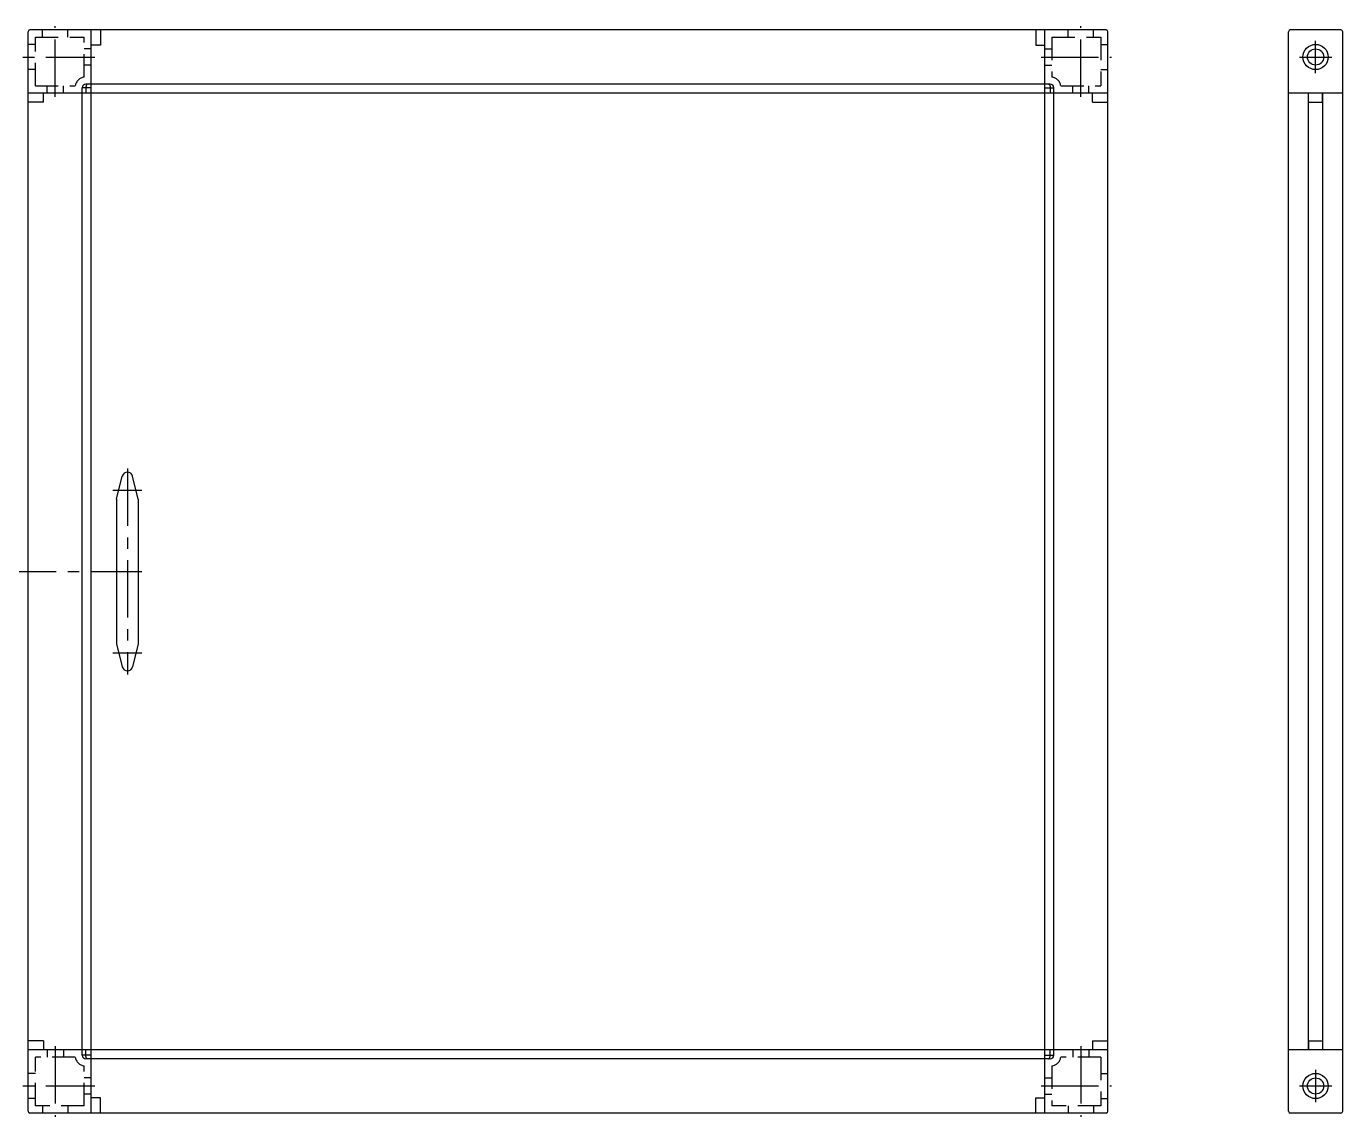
# Model space of a CAD drawing. Extents: x -602 to 730, y -29 to 602.
# Drawn here: x 1 to 730, y -2 to 602 of the extents above; entities that cross this region are included whole.
import ezdxf

# ---------------------------------------------------------------- set-up
doc = ezdxf.new("R2010")
doc.units = 0
doc.linetypes.add('CENTER', pattern=[50.8, 31.75, -6.35, 6.35, -6.35])
doc.linetypes.add('DASHED', pattern=[19.05, 12.7, -6.35])
doc.layers.get('0').update_dxf_attribs({"linetype": 'CONTINUOUS'})
doc.layers.add('CENTER', color=1, linetype='CENTER')

msp = doc.modelspace()

# ---------------------------------------------------------------- linework, layer by layer
at = {"color": 7, "linetype": 'CONTINUOUS'}
for p, q in [((2, 1), (2, 599)), ((599, 600), (3, 600)), ((37, 0), (37, 600)), ((565, 0), (565, 600)), ((600, 1), (600, 599)), ((700, 1), (700, 599)), ((729, 600), (701, 600)), ((730, 1), (730, 599)), ((568, 570), (34, 570)), ((600, 565), (2, 565)), ((32, 32), (32, 568)), ((37, 568), (32, 568)), ((34, 568), (34, 565)), ((565, 568), (570, 568)), ((568, 568), (568, 565)), ((570, 32), (570, 568)), ((730, 565), (700, 565)), ((711, 35), (711, 565)), ((711.1, 560), (711.1, 565)), ((718.9, 560), (718.9, 565)), ((719, 35), (719, 565)), ((711.1, 560), (718.9, 560)), ((51, 340), (54.13, 352.86)), ((63, 340), (59.87, 352.86)), ((51, 340), (51, 260)), ((63, 340), (63, 260)), ((51, 260), (54.13, 247.14)), ((63, 260), (59.87, 247.14)), ((711.1, 40), (711.1, 35)), ((711.1, 40), (718.9, 40)), ((718.9, 40), (718.9, 35)), ((600, 35), (2, 35)), ((37, 32), (32, 32)), ((34, 32), (34, 35)), ((568, 30), (34, 30)), ((565, 32), (570, 32)), ((568, 32), (568, 35)), ((730, 35), (700, 35)), ((599, 0), (3, 0)), ((729, 0), (701, 0))]:
    msp.add_line(p, q, dxfattribs=at)
at = {"color": 3, "linetype": 'DASHED'}
for p, q in [((10, 596), (10, 600)), ((24, 596), (24, 600)), ((42, 600), (42, 591.5)), ((560, 600), (560, 591.5)), ((578, 596), (578, 600)), ((592, 596), (592, 600)), ((6, 592), (2, 592)), ((6, 569), (6, 596)), ((6, 596), (33, 596)), ((33, 573.92), (33, 596)), ((42, 591.5), (37, 591.5)), ((560, 591.5), (565, 591.5)), ((569, 596), (596, 596)), ((569, 596), (569, 573.92)), ((596, 596), (596, 569)), ((596, 592), (600, 592)), ((37, 589.5), (33, 589.5)), ((565, 589.5), (569, 589.5)), ((6, 578), (2, 578)), ((37, 580.5), (33, 580.5)), ((565, 580.5), (569, 580.5)), ((596, 578), (600, 578)), ((6, 569), (28.08, 569)), ((12.5, 565), (12.5, 569)), ((21.5, 565), (21.5, 569)), ((573.92, 569), (596, 569)), ((580.5, 565), (580.5, 569)), ((589.5, 565), (589.5, 569)), ((10.5, 560), (10.5, 565)), ((591.5, 560), (591.5, 565)), ((10.5, 560), (2, 560)), ((591.5, 560), (600, 560)), ((10.5, 40), (2, 40)), ((10.5, 40), (10.5, 35)), ((591.5, 40), (591.5, 35)), ((591.5, 40), (600, 40)), ((28.08, 31), (6, 31)), ((6, 4), (6, 31)), ((12.5, 35), (12.5, 31)), ((21.5, 35), (21.5, 31)), ((596, 31), (573.92, 31)), ((580.5, 35), (580.5, 31)), ((589.5, 35), (589.5, 31)), ((596, 31), (596, 4)), ((6, 22), (2, 22)), ((33, 4), (33, 26.08)), ((569, 26.08), (569, 4)), ((596, 22), (600, 22)), ((37, 19.5), (33, 19.5)), ((565, 19.5), (569, 19.5)), ((6, 8), (2, 8)), ((37, 10.5), (33, 10.5)), ((42, 8.5), (37, 8.5)), ((42, 0), (42, 8.5)), ((560, 0), (560, 8.5)), ((560, 8.5), (565, 8.5)), ((565, 10.5), (569, 10.5)), ((596, 8), (600, 8)), ((33, 4), (6, 4)), ((10, 4), (10, 0)), ((24, 4), (24, 0)), ((596, 4), (569, 4)), ((578, 4), (578, 0)), ((592, 4), (592, 0))]:
    msp.add_line(p, q, dxfattribs=at)
at = {"color": 7, "linetype": 'CONTINUOUS'}
for points in [[(34.83, 570, 0), (34.82, 570, 0), (34.81, 570, 0), (34.8, 570, 0), (34.79, 570, 0), (34.78, 570, 0), (34.77, 569.99, 0), (34.76, 569.99, 0), (34.75, 569.99, 0), (34.74, 569.99, 0), (34.73, 569.99, 0), (34.72, 569.98, 0), (34.71, 569.98, 0), (34.7, 569.97, 0), (34.69, 569.97, 0), (34.68, 569.97, 0), (34.67, 569.96, 0), (34.66, 569.96, 0), (34.65, 569.95, 0), (34.64, 569.95, 0), (34.63, 569.94, 0), (34.62, 569.93, 0), (34.61, 569.93, 0), (34.6, 569.92, 0), (34.59, 569.91, 0), (34.58, 569.91, 0), (34.57, 569.9, 0), (34.56, 569.89, 0), (34.55, 569.88, 0), (34.54, 569.87, 0), (34.53, 569.87, 0), (34.52, 569.86, 0), (34.51, 569.85, 0), (34.5, 569.84, 0), (34.49, 569.83, 0), (34.48, 569.82, 0), (34.47, 569.81, 0), (34.46, 569.8, 0), (34.46, 569.79, 0), (34.45, 569.78, 0), (34.44, 569.76, 0), (34.43, 569.75, 0), (34.42, 569.74, 0), (34.41, 569.73, 0), (34.4, 569.72, 0), (34.39, 569.7, 0), (34.39, 569.69, 0), (34.38, 569.68, 0), (34.37, 569.66, 0), (34.36, 569.65, 0), (34.35, 569.64, 0), (34.34, 569.62, 0), (34.33, 569.61, 0), (34.33, 569.59, 0), (34.32, 569.58, 0), (34.31, 569.56, 0), (34.3, 569.55, 0), (34.29, 569.53, 0), (34.29, 569.51, 0), (34.28, 569.5, 0), (34.27, 569.48, 0), (34.26, 569.47, 0), (34.26, 569.45, 0), (34.25, 569.43, 0), (34.24, 569.41, 0), (34.24, 569.4, 0), (34.23, 569.38, 0), (34.22, 569.36, 0), (34.21, 569.34, 0), (34.21, 569.32, 0), (34.2, 569.31, 0), (34.19, 569.29, 0), (34.19, 569.27, 0), (34.18, 569.25, 0), (34.18, 569.23, 0), (34.17, 569.21, 0), (34.16, 569.19, 0), (34.16, 569.17, 0), (34.15, 569.15, 0), (34.15, 569.13, 0), (34.14, 569.11, 0), (34.13, 569.09, 0), (34.13, 569.07, 0), (34.12, 569.05, 0), (34.12, 569.03, 0), (34.11, 569.01, 0), (34.11, 568.99, 0), (34.1, 568.96, 0), (34.1, 568.94, 0), (34.09, 568.92, 0), (34.09, 568.9, 0), (34.08, 568.88, 0), (34.08, 568.86, 0), (34.08, 568.83, 0), (34.07, 568.81, 0), (34.07, 568.79, 0), (34.06, 568.77, 0), (34.06, 568.74, 0), (34.06, 568.72, 0), (34.05, 568.7, 0), (34.05, 568.67, 0), (34.04, 568.65, 0), (34.04, 568.63, 0), (34.04, 568.6, 0), (34.04, 568.58, 0), (34.03, 568.56, 0), (34.03, 568.53, 0), (34.03, 568.51, 0), (34.02, 568.49, 0), (34.02, 568.46, 0), (34.02, 568.44, 0), (34.02, 568.41, 0), (34.02, 568.39, 0), (34.01, 568.37, 0), (34.01, 568.34, 0), (34.01, 568.32, 0), (34.01, 568.29, 0), (34.01, 568.27, 0), (34.01, 568.24, 0), (34, 568.22, 0), (34, 568.2, 0), (34, 568.17, 0), (34, 568.15, 0), (34, 568.12, 0), (34, 568.1, 0), (34, 568.07, 0), (34, 568.05, 0), (34, 568.02, 0), (34, 568, 0)], [(567.17, 570, 0), (567.18, 570, 0), (567.19, 570, 0), (567.2, 570, 0), (567.21, 570, 0), (567.22, 570, 0), (567.23, 569.99, 0), (567.24, 569.99, 0), (567.25, 569.99, 0), (567.26, 569.99, 0), (567.27, 569.99, 0), (567.28, 569.98, 0), (567.29, 569.98, 0), (567.3, 569.97, 0), (567.31, 569.97, 0), (567.32, 569.97, 0), (567.33, 569.96, 0), (567.34, 569.96, 0), (567.35, 569.95, 0), (567.36, 569.95, 0), (567.37, 569.94, 0), (567.38, 569.93, 0), (567.39, 569.93, 0), (567.4, 569.92, 0), (567.41, 569.91, 0), (567.42, 569.91, 0), (567.43, 569.9, 0), (567.44, 569.89, 0), (567.45, 569.88, 0), (567.46, 569.87, 0), (567.47, 569.87, 0), (567.48, 569.86, 0), (567.49, 569.85, 0), (567.5, 569.84, 0), (567.51, 569.83, 0), (567.52, 569.82, 0), (567.53, 569.81, 0), (567.54, 569.8, 0), (567.54, 569.79, 0), (567.55, 569.78, 0), (567.56, 569.76, 0), (567.57, 569.75, 0), (567.58, 569.74, 0), (567.59, 569.73, 0), (567.6, 569.72, 0), (567.61, 569.7, 0), (567.61, 569.69, 0), (567.62, 569.68, 0), (567.63, 569.66, 0), (567.64, 569.65, 0), (567.65, 569.64, 0), (567.66, 569.62, 0), (567.67, 569.61, 0), (567.67, 569.59, 0), (567.68, 569.58, 0), (567.69, 569.56, 0), (567.7, 569.55, 0), (567.71, 569.53, 0), (567.71, 569.51, 0), (567.72, 569.5, 0), (567.73, 569.48, 0), (567.74, 569.47, 0), (567.74, 569.45, 0), (567.75, 569.43, 0), (567.76, 569.41, 0), (567.76, 569.4, 0), (567.77, 569.38, 0), (567.78, 569.36, 0), (567.79, 569.34, 0), (567.79, 569.32, 0), (567.8, 569.31, 0), (567.81, 569.29, 0), (567.81, 569.27, 0), (567.82, 569.25, 0), (567.82, 569.23, 0), (567.83, 569.21, 0), (567.84, 569.19, 0), (567.84, 569.17, 0), (567.85, 569.15, 0), (567.85, 569.13, 0), (567.86, 569.11, 0), (567.87, 569.09, 0), (567.87, 569.07, 0), (567.88, 569.05, 0), (567.88, 569.03, 0), (567.89, 569.01, 0), (567.89, 568.99, 0), (567.9, 568.96, 0), (567.9, 568.94, 0), (567.91, 568.92, 0), (567.91, 568.9, 0), (567.92, 568.88, 0), (567.92, 568.86, 0), (567.92, 568.83, 0), (567.93, 568.81, 0), (567.93, 568.79, 0), (567.94, 568.77, 0), (567.94, 568.74, 0), (567.94, 568.72, 0), (567.95, 568.7, 0), (567.95, 568.67, 0), (567.96, 568.65, 0), (567.96, 568.63, 0), (567.96, 568.6, 0), (567.96, 568.58, 0), (567.97, 568.56, 0), (567.97, 568.53, 0), (567.97, 568.51, 0), (567.98, 568.49, 0), (567.98, 568.46, 0), (567.98, 568.44, 0), (567.98, 568.41, 0), (567.98, 568.39, 0), (567.99, 568.37, 0), (567.99, 568.34, 0), (567.99, 568.32, 0), (567.99, 568.29, 0), (567.99, 568.27, 0), (567.99, 568.24, 0), (568, 568.22, 0), (568, 568.2, 0), (568, 568.17, 0), (568, 568.15, 0), (568, 568.12, 0), (568, 568.1, 0), (568, 568.07, 0), (568, 568.05, 0), (568, 568.02, 0), (568, 568, 0)], [(34.83, 30, 0), (34.82, 30, 0), (34.81, 30, 0), (34.8, 30, 0), (34.79, 30, 0), (34.78, 30, 0), (34.77, 30.01, 0), (34.76, 30.01, 0), (34.75, 30.01, 0), (34.74, 30.01, 0), (34.73, 30.01, 0), (34.72, 30.02, 0), (34.71, 30.02, 0), (34.7, 30.03, 0), (34.69, 30.03, 0), (34.68, 30.03, 0), (34.67, 30.04, 0), (34.66, 30.04, 0), (34.65, 30.05, 0), (34.64, 30.05, 0), (34.63, 30.06, 0), (34.62, 30.07, 0), (34.61, 30.07, 0), (34.6, 30.08, 0), (34.59, 30.09, 0), (34.58, 30.09, 0), (34.57, 30.1, 0), (34.56, 30.11, 0), (34.55, 30.12, 0), (34.54, 30.13, 0), (34.53, 30.13, 0), (34.52, 30.14, 0), (34.51, 30.15, 0), (34.5, 30.16, 0), (34.49, 30.17, 0), (34.48, 30.18, 0), (34.47, 30.19, 0), (34.46, 30.2, 0), (34.46, 30.21, 0), (34.45, 30.22, 0), (34.44, 30.24, 0), (34.43, 30.25, 0), (34.42, 30.26, 0), (34.41, 30.27, 0), (34.4, 30.28, 0), (34.39, 30.3, 0), (34.39, 30.31, 0), (34.38, 30.32, 0), (34.37, 30.34, 0), (34.36, 30.35, 0), (34.35, 30.36, 0), (34.34, 30.38, 0), (34.33, 30.39, 0), (34.33, 30.41, 0), (34.32, 30.42, 0), (34.31, 30.44, 0), (34.3, 30.45, 0), (34.29, 30.47, 0), (34.29, 30.49, 0), (34.28, 30.5, 0), (34.27, 30.52, 0), (34.26, 30.53, 0), (34.26, 30.55, 0), (34.25, 30.57, 0), (34.24, 30.59, 0), (34.24, 30.6, 0), (34.23, 30.62, 0), (34.22, 30.64, 0), (34.21, 30.66, 0), (34.21, 30.68, 0), (34.2, 30.69, 0), (34.19, 30.71, 0), (34.19, 30.73, 0), (34.18, 30.75, 0), (34.18, 30.77, 0), (34.17, 30.79, 0), (34.16, 30.81, 0), (34.16, 30.83, 0), (34.15, 30.85, 0), (34.15, 30.87, 0), (34.14, 30.89, 0), (34.13, 30.91, 0), (34.13, 30.93, 0), (34.12, 30.95, 0), (34.12, 30.97, 0), (34.11, 30.99, 0), (34.11, 31.01, 0), (34.1, 31.04, 0), (34.1, 31.06, 0), (34.09, 31.08, 0), (34.09, 31.1, 0), (34.08, 31.12, 0), (34.08, 31.14, 0), (34.08, 31.17, 0), (34.07, 31.19, 0), (34.07, 31.21, 0), (34.06, 31.23, 0), (34.06, 31.26, 0), (34.06, 31.28, 0), (34.05, 31.3, 0), (34.05, 31.33, 0), (34.04, 31.35, 0), (34.04, 31.37, 0), (34.04, 31.4, 0), (34.04, 31.42, 0), (34.03, 31.44, 0), (34.03, 31.47, 0), (34.03, 31.49, 0), (34.02, 31.51, 0), (34.02, 31.54, 0), (34.02, 31.56, 0), (34.02, 31.59, 0), (34.02, 31.61, 0), (34.01, 31.63, 0), (34.01, 31.66, 0), (34.01, 31.68, 0), (34.01, 31.71, 0), (34.01, 31.73, 0), (34.01, 31.76, 0), (34, 31.78, 0), (34, 31.8, 0), (34, 31.83, 0), (34, 31.85, 0), (34, 31.88, 0), (34, 31.9, 0), (34, 31.93, 0), (34, 31.95, 0), (34, 31.98, 0), (34, 32, 0)], [(567.17, 30, 0), (567.18, 30, 0), (567.19, 30, 0), (567.2, 30, 0), (567.21, 30, 0), (567.22, 30, 0), (567.23, 30.01, 0), (567.24, 30.01, 0), (567.25, 30.01, 0), (567.26, 30.01, 0), (567.27, 30.01, 0), (567.28, 30.02, 0), (567.29, 30.02, 0), (567.3, 30.03, 0), (567.31, 30.03, 0), (567.32, 30.03, 0), (567.33, 30.04, 0), (567.34, 30.04, 0), (567.35, 30.05, 0), (567.36, 30.05, 0), (567.37, 30.06, 0), (567.38, 30.07, 0), (567.39, 30.07, 0), (567.4, 30.08, 0), (567.41, 30.09, 0), (567.42, 30.09, 0), (567.43, 30.1, 0), (567.44, 30.11, 0), (567.45, 30.12, 0), (567.46, 30.13, 0), (567.47, 30.13, 0), (567.48, 30.14, 0), (567.49, 30.15, 0), (567.5, 30.16, 0), (567.51, 30.17, 0), (567.52, 30.18, 0), (567.53, 30.19, 0), (567.54, 30.2, 0), (567.54, 30.21, 0), (567.55, 30.22, 0), (567.56, 30.24, 0), (567.57, 30.25, 0), (567.58, 30.26, 0), (567.59, 30.27, 0), (567.6, 30.28, 0), (567.61, 30.3, 0), (567.61, 30.31, 0), (567.62, 30.32, 0), (567.63, 30.34, 0), (567.64, 30.35, 0), (567.65, 30.36, 0), (567.66, 30.38, 0), (567.67, 30.39, 0), (567.67, 30.41, 0), (567.68, 30.42, 0), (567.69, 30.44, 0), (567.7, 30.45, 0), (567.71, 30.47, 0), (567.71, 30.49, 0), (567.72, 30.5, 0), (567.73, 30.52, 0), (567.74, 30.53, 0), (567.74, 30.55, 0), (567.75, 30.57, 0), (567.76, 30.59, 0), (567.76, 30.6, 0), (567.77, 30.62, 0), (567.78, 30.64, 0), (567.79, 30.66, 0), (567.79, 30.68, 0), (567.8, 30.69, 0), (567.81, 30.71, 0), (567.81, 30.73, 0), (567.82, 30.75, 0), (567.82, 30.77, 0), (567.83, 30.79, 0), (567.84, 30.81, 0), (567.84, 30.83, 0), (567.85, 30.85, 0), (567.85, 30.87, 0), (567.86, 30.89, 0), (567.87, 30.91, 0), (567.87, 30.93, 0), (567.88, 30.95, 0), (567.88, 30.97, 0), (567.89, 30.99, 0), (567.89, 31.01, 0), (567.9, 31.04, 0), (567.9, 31.06, 0), (567.91, 31.08, 0), (567.91, 31.1, 0), (567.92, 31.12, 0), (567.92, 31.14, 0), (567.92, 31.17, 0), (567.93, 31.19, 0), (567.93, 31.21, 0), (567.94, 31.23, 0), (567.94, 31.26, 0), (567.94, 31.28, 0), (567.95, 31.3, 0), (567.95, 31.33, 0), (567.96, 31.35, 0), (567.96, 31.37, 0), (567.96, 31.4, 0), (567.96, 31.42, 0), (567.97, 31.44, 0), (567.97, 31.47, 0), (567.97, 31.49, 0), (567.98, 31.51, 0), (567.98, 31.54, 0), (567.98, 31.56, 0), (567.98, 31.59, 0), (567.98, 31.61, 0), (567.99, 31.63, 0), (567.99, 31.66, 0), (567.99, 31.68, 0), (567.99, 31.71, 0), (567.99, 31.73, 0), (567.99, 31.76, 0), (568, 31.78, 0), (568, 31.8, 0), (568, 31.83, 0), (568, 31.85, 0), (568, 31.88, 0), (568, 31.9, 0), (568, 31.93, 0), (568, 31.95, 0), (568, 31.98, 0), (568, 32, 0)]]:
    msp.add_polyline3d(points, dxfattribs=at)
for centre, radius in [((715, 585), 7), ((715, 585), 4.5), ((715, 15), 7), ((715, 15), 4.5)]:
    msp.add_circle(centre, radius, dxfattribs=at)
for centre, radius, start, end in [((3, 599), 1, 90, 180), ((599, 599), 1, 0, 90), ((701, 599), 1, 90, 180), ((729, 599), 1, 0, 90), ((34, 568), 2, 90, 180), ((568, 568), 2, 0, 90), ((57, 352), 3, 16.7462, 163.25379), ((57, 248), 3, 196.74621, 343.25379), ((34, 32), 2, 180, 270), ((568, 32), 2, 270, 0), ((3, 1), 1, 180, 270), ((599, 1), 1, 270, 0), ((701, 1), 1, 180, 270), ((729, 1), 1, 270, 0)]:
    msp.add_arc(centre, radius, start, end, dxfattribs=at)
at = {"color": 3, "linetype": 'DASHED'}
for centre, start, end in [((34, 568), 99.59407, 170.40593), ((568, 568), 9.59407, 80.40593), ((34, 32), 189.59407, 260.40593), ((568, 32), 279.59407, 350.40593)]:
    msp.add_arc(centre, 6, start, end, dxfattribs=at)
at = {"layer": 'CENTER', "color": 1, "linetype": 'CENTER'}
for p, q in [((17, 563), (17, 602)), ((585, 563), (585, 602)), ((715, 576), (715, 594)), ((-39, 585), (39, 585)), ((563, 585), (602, 585)), ((706, 585), (724, 585)), ((57, 357), (57, 243)), ((49, 345), (65, 345)), ((-65, 300), (65, 300)), ((49, 255), (65, 255)), ((17, 37), (17, -2)), ((585, 37), (585, -2)), ((715, 24), (715, 6)), ((-39, 15), (39, 15)), ((563, 15), (602, 15)), ((706, 15), (724, 15))]:
    msp.add_line(p, q, dxfattribs=at)

doc.saveas('drawing.dxf')
